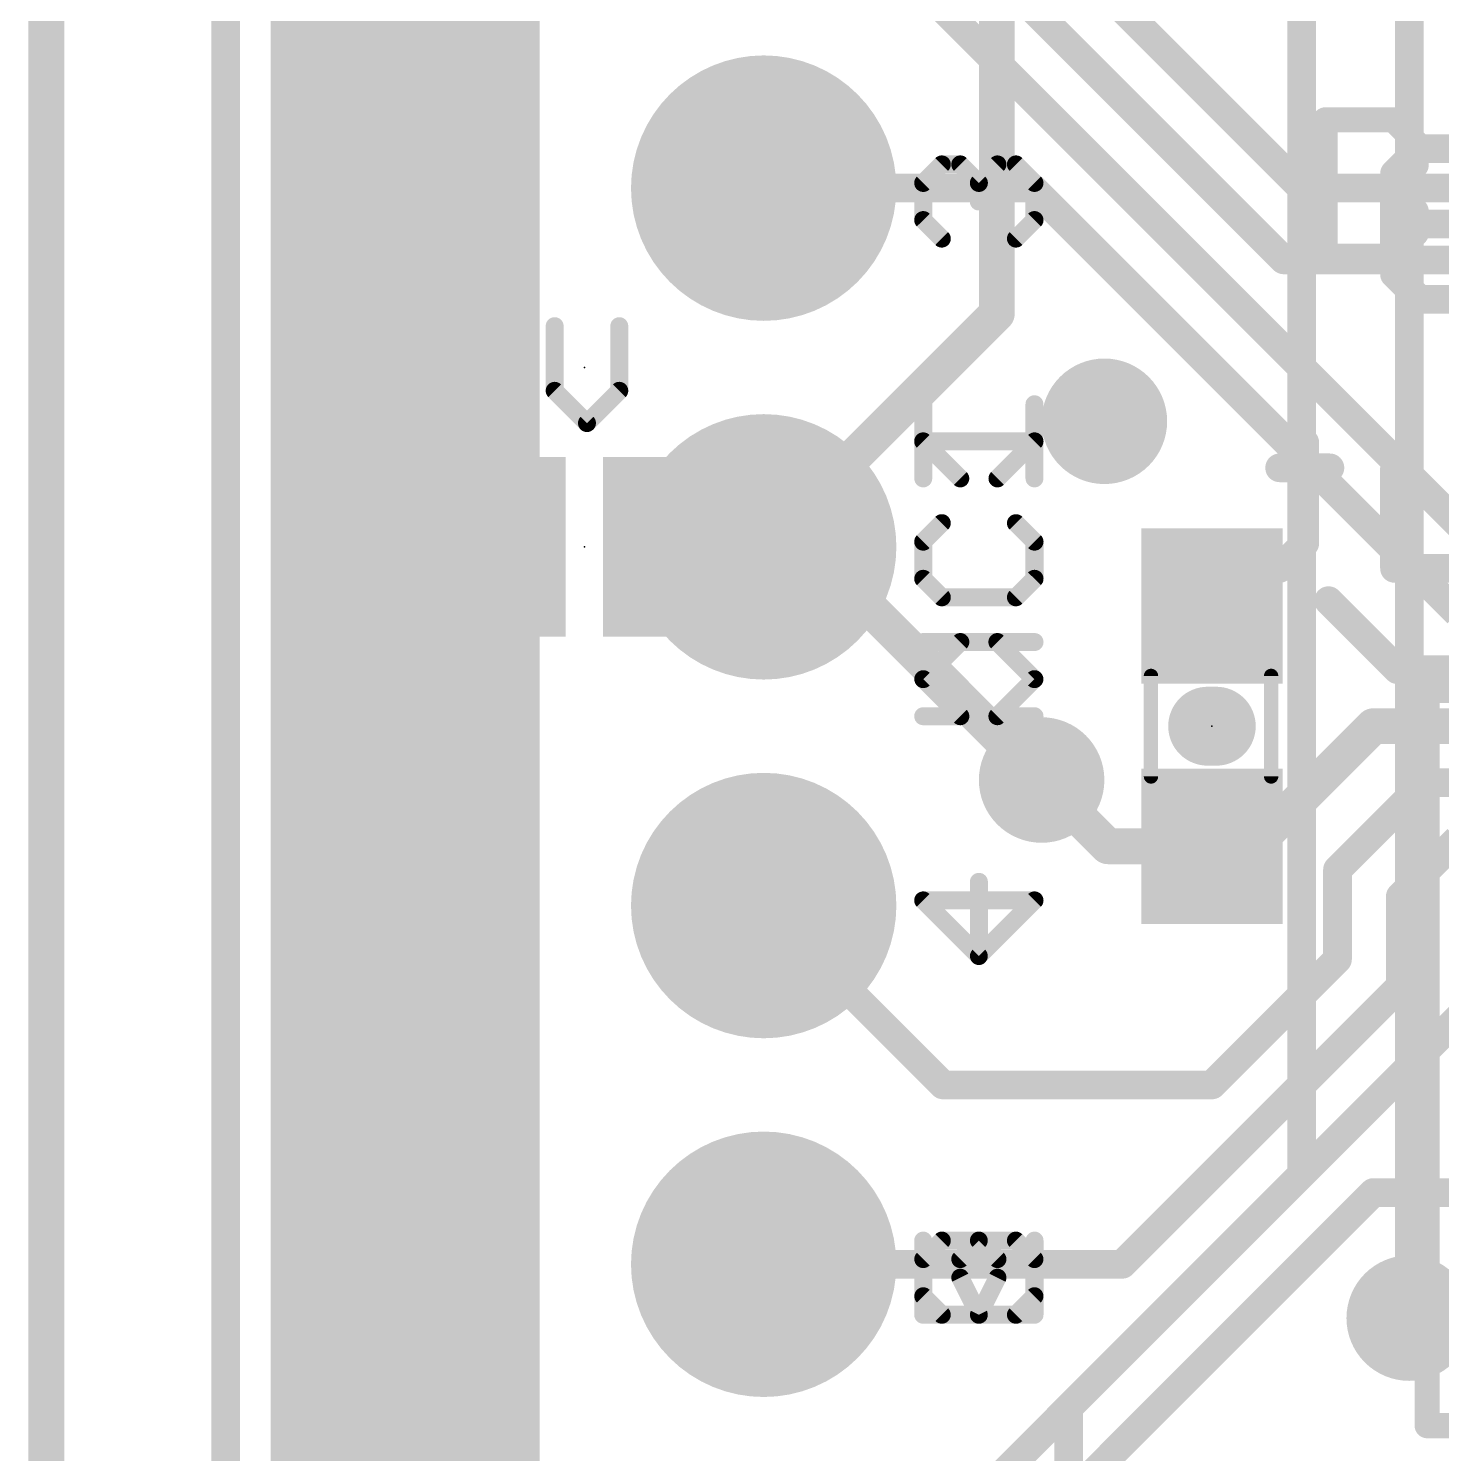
# Model space of a CAD drawing. Extents: x -33 to 74, y -18 to 36.
# Drawn here: x -0.13 to 9.88, y 10.09 to 20.18 of the extents above; entities that cross this region are included whole.
import ezdxf

# ---------------------------------------------------------------- set-up
doc = ezdxf.new("R2010")
doc.units = 0
for name, color, linetype in [('1', 12, 'CONTINUOUS'), ('16', 132, 'CONTINUOUS'), ('17', 110, 'CONTINUOUS'), ('18', 110, 'CONTINUOUS'), ('20', 53, 'CONTINUOUS'), ('21', 41, 'CONTINUOUS'), ('22', 40, 'CONTINUOUS'), ('23', 53, 'CONTINUOUS'), ('24', 53, 'CONTINUOUS'), ('51', 53, 'CONTINUOUS')]:
    doc.layers.add(name, color=color, linetype=linetype)

# ---------------------------------------------------------------- blocks, each defined once
blk = doc.blocks.new('RECT')
blk.add_solid([(-0.5, -0.5), (0.5, -0.5), (-0.5, 0.5), (0.5, 0.5)])
blk = doc.blocks.new('ROUNDP')
at = {"const_width": 0.5}
blk.add_lwpolyline([(0, -0.25, 1), (0, 0.25, 1), (0, -0.25)], format="xyb", dxfattribs=at)
blk = doc.blocks.new('ROUNDV')
at = {"const_width": 0.5}
blk.add_lwpolyline([(0, -0.25, 1), (0, 0.25, 1), (0, -0.25)], format="xyb", dxfattribs=at)

msp = doc.modelspace()

# ---------------------------------------------------------------- linework, layer by layer
at = {"layer": '1'}
for points, const_width in [([(0, 35.56), (0, 0)], 0.254), ([(2.54, 19.05), (2.54, 21.59)], 0.254), ([(10.23, 16.44), (5.08, 21.59)], 0.2032), ([(7.112, 20.828), (8.89, 19.05)], 0.2032), ([(6.604, 20.701), (8.763, 18.542)], 0.2032), ([(2.54, 16.51), (2.54, 19.05)], 0.254), ([(6.985, 19.05), (5.08, 19.05)], 0.2032), ([(9.995, 16.04), (6.985, 19.05)], 0.2032), ([(8.89, 19.05), (10.795, 19.05)], 0.2032), ([(8.763, 18.542), (10.6045, 18.542)], 0.2032), ([(2.54, 13.97), (2.54, 16.51)], 0.254), ([(5.3975, 16.51), (5.08, 16.51)], 0.254), ([(7.0485, 14.859), (5.3975, 16.51)], 0.254), ([(9.5695, 15.64), (9.0805, 16.129)], 0.2032), ([(9.5695, 15.64), (10.725, 15.64)], 0.2032), ([(9.398, 15.24), (8.548, 14.39)], 0.254), ([(10.16, 15.24), (9.398, 15.24)], 0.254), ([(7.5175, 14.39), (7.0485, 14.859)], 0.254), ([(9.76, 14.84), (9.144, 14.224)], 0.2032), ([(10.725, 14.84), (9.76, 14.84)], 0.2032), ([(9.995, 14.44), (9.5885, 14.0335)], 0.2032), ([(8.255, 14.39), (7.5175, 14.39)], 0.254), ([(8.255, 14.39), (8.548, 14.39)], 0.254), ([(9.144, 14.224), (9.144, 13.589)], 0.2032), ([(9.5885, 14.0335), (9.5885, 13.3985)], 0.2032), ([(2.54, 11.43), (2.54, 13.97)], 0.254), ([(5.08, 13.97), (6.35, 12.7)], 0.2032), ([(8.255, 12.7), (9.144, 13.589)], 0.2032), ([(9.5885, 13.3985), (7.62, 11.43)], 0.2032), ([(10.033, 13.208), (5.715, 8.89)], 0.2032), ([(6.35, 12.7), (8.255, 12.7)], 0.2032), ([(9.398, 11.938), (6.985, 9.525)], 0.2032), ([(10.668, 11.938), (9.398, 11.938)], 0.2032), ([(2.54, 8.89), (2.54, 11.43)], 0.254), ([(7.62, 11.43), (5.08, 11.43)], 0.2032), ([(10.541, 11.049), (9.652, 11.049)], 0.2032)]:
    msp.add_lwpolyline(points, dxfattribs=dict(at, const_width=const_width))
for points, const_width in [([(2.6035, 19.05, 1), (2.4765, 19.05)], 0.127), ([(2.4765, 19.05, 1), (2.6035, 19.05)], 0.127), ([(5.08, 19.1008, 1), (5.08, 18.9992)], 0.1016), ([(7.0209, 19.0859, 1), (6.9491, 19.0141)], 0.1016), ([(6.985, 18.9992, 1), (6.985, 19.1008)], 0.1016), ([(8.89, 19.1008, 1), (8.89, 18.9992)], 0.1016), ([(8.8541, 19.0141, 1), (8.9259, 19.0859)], 0.1016), ([(8.763, 18.5928, 1), (8.763, 18.4912)], 0.1016), ([(8.7271, 18.5061, 1), (8.7989, 18.5779)], 0.1016), ([(2.6035, 16.51, 1), (2.4765, 16.51)], 0.127), ([(2.4765, 16.51, 1), (2.6035, 16.51)], 0.127), ([(5.08, 16.5735, 1), (5.08, 16.4465)], 0.127), ([(5.4424, 16.5549, 1), (5.3526, 16.4651)], 0.127), ([(5.3975, 16.4465, 1), (5.3975, 16.5735)], 0.127), ([(9.1164, 16.1649, 1), (9.0446, 16.0931)], 0.1016), ([(9.5695, 15.6908, 1), (9.5695, 15.5892)], 0.1016), ([(9.5336, 15.6041, 1), (9.6054, 15.6759)], 0.1016), ([(9.398, 15.3035, 1), (9.398, 15.1765)], 0.127), ([(9.4429, 15.1951, 1), (9.3531, 15.2849)], 0.127), ([(7.0934, 14.9039, 1), (7.0036, 14.8141)], 0.127), ([(7.0036, 14.8141, 1), (7.0934, 14.9039)], 0.127), ([(9.76, 14.8908, 1), (9.76, 14.7892)], 0.1016), ([(9.7959, 14.8041, 1), (9.7241, 14.8759)], 0.1016), ([(7.5175, 14.4535, 1), (7.5175, 14.3265)], 0.127), ([(7.4726, 14.3451, 1), (7.5624, 14.4349)], 0.127), ([(8.255, 14.4535, 1), (8.255, 14.3265)], 0.127), ([(8.255, 14.3265, 1), (8.255, 14.4535)], 0.127), ([(8.5031, 14.4349, 1), (8.5929, 14.3451)], 0.127), ([(8.548, 14.3265, 1), (8.548, 14.4535)], 0.127), ([(9.1948, 14.224, 1), (9.0932, 14.224)], 0.1016), ([(9.1081, 14.2599, 1), (9.1799, 14.1881)], 0.1016), ([(9.6393, 14.0335, 1), (9.5377, 14.0335)], 0.1016), ([(2.6035, 13.97, 1), (2.4765, 13.97)], 0.127), ([(2.4765, 13.97, 1), (2.6035, 13.97)], 0.127), ([(5.1159, 14.0059, 1), (5.0441, 13.9341)], 0.1016), ([(9.5526, 14.0694, 1), (9.6244, 13.9976)], 0.1016), ([(9.0932, 13.589, 1), (9.1948, 13.589)], 0.1016), ([(9.1799, 13.5531, 1), (9.1081, 13.6249)], 0.1016), ([(9.5377, 13.3985, 1), (9.6393, 13.3985)], 0.1016), ([(9.6244, 13.3626, 1), (9.5526, 13.4344)], 0.1016), ([(6.35, 12.7508, 1), (6.35, 12.6492)], 0.1016), ([(6.3141, 12.6641, 1), (6.3859, 12.7359)], 0.1016), ([(8.2191, 12.7359, 1), (8.2909, 12.6641)], 0.1016), ([(8.255, 12.6492, 1), (8.255, 12.7508)], 0.1016), ([(9.398, 11.9888, 1), (9.398, 11.8872)], 0.1016), ([(9.4339, 11.9021, 1), (9.3621, 11.9739)], 0.1016), ([(2.6035, 11.43, 1), (2.4765, 11.43)], 0.127), ([(5.08, 11.4808, 1), (5.08, 11.3792)], 0.1016), ([(7.5841, 11.4659, 1), (7.6559, 11.3941)], 0.1016), ([(7.62, 11.3792, 1), (7.62, 11.4808)], 0.1016), ([(2.4765, 11.43, 1), (2.6035, 11.43)], 0.127), ([(9.652, 11.0998, 1), (9.652, 10.9982)], 0.1016)]:
    msp.add_lwpolyline(points, format="xyb", dxfattribs=dict(at, const_width=const_width))
at = {"layer": '16'}
for points, const_width in [([(0, 35.56), (0, 0)], 0.254), ([(6.731, 24.511), (6.731, 18.161)], 0.254), ([(8.89, 22.098), (8.89, 12.065)], 0.2032), ([(9.652, 11.049), (9.652, 21.717)], 0.2032), ([(6.731, 18.161), (5.08, 16.51)], 0.254), ([(3.36, 16.51), (2.54, 16.51)], 0.2032), ([(4.26, 16.51), (5.08, 16.51)], 0.2032), ([(8.89, 12.065), (7.239, 10.414)], 0.2032), ([(7.239, 10.414), (7.239, 5.461)], 0.2032)]:
    msp.add_lwpolyline(points, dxfattribs=dict(at, const_width=const_width))
for points, const_width in [([(6.7759, 18.1161, 1), (6.6861, 18.2059)], 0.127), ([(6.6675, 18.161, 1), (6.7945, 18.161)], 0.127), ([(2.54, 16.5608, 1), (2.54, 16.4592)], 0.1016), ([(3.36, 16.4592, 1), (3.36, 16.5608)], 0.1016), ([(4.26, 16.5608, 1), (4.26, 16.4592)], 0.1016), ([(5.0351, 16.5549, 1), (5.1249, 16.4651)], 0.127), ([(5.08, 16.4592, 1), (5.08, 16.5608)], 0.1016), ([(8.8392, 12.065, 1), (8.9408, 12.065)], 0.1016), ([(8.9259, 12.0291, 1), (8.8541, 12.1009)], 0.1016), ([(9.6012, 11.049, 1), (9.7028, 11.049)], 0.1016), ([(7.2898, 10.414, 1), (7.1882, 10.414)], 0.1016), ([(7.2031, 10.4499, 1), (7.2749, 10.3781)], 0.1016)]:
    msp.add_lwpolyline(points, format="xyb", dxfattribs=dict(at, const_width=const_width))
at = {"layer": '20', "const_width": 0.2032}
msp.add_lwpolyline([(1.27, 30.48), (1.27, 5.08)], dxfattribs=at)
at = {"layer": '21'}
for points, const_width in [([(2.54, 29.21), (2.54, 6.35)], 1.905), ([(9.0569, 18.5674), (9.0569, 19.5334)], 0.1778), ([(9.0569, 19.5334), (9.5399, 19.5334)], 0.1778), ([(9.5399, 19.5334), (9.7009, 19.3724)], 0.1778), ([(9.7009, 19.3724), (9.7009, 19.2114)], 0.1778), ([(6.2096, 19.0866), (6.341, 19.2179)], 0.127), ([(6.341, 19.2179), (6.4723, 19.2179)], 0.127), ([(6.4723, 19.2179), (6.6037, 19.0866)], 0.127), ([(6.6037, 19.0866), (6.735, 19.2179)], 0.127), ([(6.735, 19.2179), (6.8664, 19.2179)], 0.127), ([(6.8664, 19.2179), (6.9977, 19.0866)], 0.127), ([(9.7009, 19.2114), (9.5399, 19.0504)], 0.1778), ([(6.2096, 18.8239), (6.2096, 19.0866)], 0.127), ([(6.6037, 19.0866), (6.6037, 18.9552)], 0.127), ([(6.9977, 19.0866), (6.9977, 18.8239)], 0.127), ([(9.0569, 19.0504), (9.5399, 19.0504)], 0.1778), ([(9.5399, 19.0504), (9.7009, 18.8894)], 0.1778), ([(9.7009, 18.8894), (9.7009, 18.7284)], 0.1778), ([(6.341, 18.6925), (6.2096, 18.8239)], 0.127), ([(6.9977, 18.8239), (6.8664, 18.6925)], 0.127), ([(9.7009, 18.7284), (9.5399, 18.5674)], 0.1778), ([(9.5399, 18.5674), (9.0569, 18.5674)], 0.1778), ([(6.9977, 16.9945), (6.9977, 17.5199)], 0.127), ([(6.4723, 16.9945), (6.2096, 17.2572)], 0.127), ([(6.2096, 17.2572), (6.9977, 17.2572)], 0.127), ([(6.341, 16.6779), (6.2096, 16.5465)], 0.127), ([(6.9977, 16.5465), (6.8664, 16.6779)], 0.127), ([(6.2096, 16.5465), (6.2096, 16.2839)], 0.127), ([(6.9977, 16.2839), (6.9977, 16.5465)], 0.127), ([(6.2096, 16.2839), (6.341, 16.1525)], 0.127), ([(6.8664, 16.1525), (6.9977, 16.2839)], 0.127), ([(6.341, 16.1525), (6.8664, 16.1525)], 0.127), ([(6.735, 15.8359), (6.2096, 15.8359)], 0.127), ([(6.9977, 15.5732), (6.735, 15.8359)], 0.127), ([(6.735, 15.3106), (6.9977, 15.5732)], 0.127), ([(8.2245, 15.24), (8.2855, 15.24)], 0.5588), ([(6.2096, 15.3106), (6.735, 15.3106)], 0.127), ([(6.6037, 13.6125), (6.6037, 14.1379)], 0.127), ([(6.9977, 14.0066), (6.2096, 14.0066)], 0.127), ([(6.2096, 14.0066), (6.6037, 13.6125)], 0.127), ([(6.2096, 11.5979), (6.2096, 11.0725)], 0.127), ([(6.4723, 11.4665), (6.6037, 11.5979)], 0.127), ([(6.6037, 11.5979), (6.8664, 11.5979)], 0.127), ([(6.8664, 11.5979), (6.9977, 11.4665)], 0.127), ([(6.4723, 11.3352), (6.4723, 11.4665)], 0.127), ([(6.9977, 11.4665), (6.9977, 11.2039)], 0.127), ([(6.6037, 11.0725), (6.4723, 11.3352)], 0.127), ([(6.9977, 11.2039), (6.8664, 11.0725)], 0.127), ([(6.2096, 11.0725), (6.6037, 11.0725)], 0.127)]:
    msp.add_lwpolyline(points, dxfattribs=dict(at, const_width=const_width))
for points, const_width in [([(9.0569, 19.5779, 1), (9.0569, 19.489)], 0.0889), ([(9.1013, 19.5334, 1), (9.0124, 19.5334)], 0.0889), ([(9.5713, 19.5649, 1), (9.5085, 19.502)], 0.0889), ([(9.5399, 19.489, 1), (9.5399, 19.5779)], 0.0889), ([(9.7454, 19.3724, 1), (9.6565, 19.3724)], 0.0889), ([(9.6695, 19.341, 1), (9.7323, 19.4038)], 0.0889), ([(6.341, 19.2496, 1), (6.341, 19.1861)], 0.0635), ([(6.3634, 19.1954, 1), (6.3185, 19.2403)], 0.0635), ([(6.4948, 19.2403, 1), (6.4499, 19.1954)], 0.0635), ([(6.4723, 19.1861, 1), (6.4723, 19.2496)], 0.0635), ([(6.735, 19.2496, 1), (6.735, 19.1861)], 0.0635), ([(6.7575, 19.1954, 1), (6.7126, 19.2403)], 0.0635), ([(6.8888, 19.2403, 1), (6.8439, 19.1954)], 0.0635), ([(6.8664, 19.1861, 1), (6.8664, 19.2496)], 0.0635), ([(9.7323, 19.18, 1), (9.6695, 19.2428)], 0.0889), ([(9.6565, 19.2114, 1), (9.7454, 19.2114)], 0.0889), ([(6.2414, 19.0866, 1), (6.1779, 19.0866)], 0.0635), ([(6.1872, 19.109, 1), (6.2321, 19.0641)], 0.0635), ([(6.6354, 19.0866, 1), (6.5719, 19.0866)], 0.0635), ([(6.5812, 19.109, 1), (6.6261, 19.0641)], 0.0635), ([(6.5812, 19.0641, 1), (6.6261, 19.109)], 0.0635), ([(7.0294, 19.0866, 1), (6.966, 19.0866)], 0.0635), ([(6.9752, 19.0641, 1), (7.0202, 19.109)], 0.0635), ([(9.0569, 19.0949, 1), (9.0569, 19.006)], 0.0889), ([(9.5713, 19.0818, 1), (9.5085, 19.019)], 0.0889), ([(9.5085, 19.0818, 1), (9.5713, 19.019)], 0.0889), ([(9.5399, 19.006, 1), (9.5399, 19.0949)], 0.0889), ([(6.5719, 18.9552, 1), (6.6354, 18.9552)], 0.0635), ([(9.7454, 18.8894, 1), (9.6565, 18.8894)], 0.0889), ([(6.2321, 18.8463, 1), (6.1872, 18.8014)], 0.0635), ([(7.0202, 18.8014, 1), (6.9752, 18.8463)], 0.0635), ([(9.6695, 18.858, 1), (9.7323, 18.9208)], 0.0889), ([(6.1779, 18.8239, 1), (6.2414, 18.8239)], 0.0635), ([(6.966, 18.8239, 1), (7.0294, 18.8239)], 0.0635), ([(9.6565, 18.7284, 1), (9.7454, 18.7284)], 0.0889), ([(9.7323, 18.697, 1), (9.6695, 18.7598)], 0.0889), ([(6.3185, 18.6701, 1), (6.3634, 18.715)], 0.0635), ([(6.8439, 18.715, 1), (6.8888, 18.6701)], 0.0635), ([(9.0569, 18.6119, 1), (9.0569, 18.5229)], 0.0889), ([(9.0124, 18.5674, 1), (9.1013, 18.5674)], 0.0889), ([(9.5085, 18.5988, 1), (9.5713, 18.536)], 0.0889), ([(9.5399, 18.5229, 1), (9.5399, 18.6119)], 0.0889), ([(7.0294, 17.5199, 1), (6.966, 17.5199)], 0.0635), ([(6.2096, 17.2889, 1), (6.2096, 17.2254)], 0.0635), ([(6.2321, 17.2796, 1), (6.1872, 17.2347)], 0.0635), ([(6.9977, 17.2254, 1), (6.9977, 17.2889)], 0.0635), ([(6.4499, 16.972, 1), (6.4948, 17.0169)], 0.0635), ([(6.966, 16.9945, 1), (7.0294, 16.9945)], 0.0635), ([(6.3634, 16.6554, 1), (6.3185, 16.7003)], 0.0635), ([(6.8888, 16.7003, 1), (6.8439, 16.6554)], 0.0635), ([(6.2414, 16.5465, 1), (6.1779, 16.5465)], 0.0635), ([(6.1872, 16.569, 1), (6.2321, 16.5241)], 0.0635), ([(7.0294, 16.5465, 1), (6.966, 16.5465)], 0.0635), ([(6.9752, 16.5241, 1), (7.0202, 16.569)], 0.0635), ([(6.2321, 16.3063, 1), (6.1872, 16.2614)], 0.0635), ([(7.0202, 16.2614, 1), (6.9752, 16.3063)], 0.0635), ([(6.1779, 16.2839, 1), (6.2414, 16.2839)], 0.0635), ([(6.966, 16.2839, 1), (7.0294, 16.2839)], 0.0635), ([(6.341, 16.1843, 1), (6.341, 16.1208)], 0.0635), ([(6.3185, 16.1301, 1), (6.3634, 16.175)], 0.0635), ([(6.8439, 16.175, 1), (6.8888, 16.1301)], 0.0635), ([(6.8664, 16.1208, 1), (6.8664, 16.1843)], 0.0635), ([(6.2096, 15.8677, 1), (6.2096, 15.8042)], 0.0635), ([(6.7575, 15.8584, 1), (6.7126, 15.8135)], 0.0635), ([(6.735, 15.8042, 1), (6.735, 15.8677)], 0.0635), ([(7.0202, 15.5508, 1), (6.9752, 15.5957)], 0.0635), ([(6.9752, 15.5508, 1), (7.0202, 15.5957)], 0.0635), ([(8.2245, 15.3797, 1), (8.2245, 15.1003)], 0.2794), ([(8.2855, 15.1003, 1), (8.2855, 15.3797)], 0.2794), ([(6.2096, 15.3423, 1), (6.2096, 15.2788)], 0.0635), ([(6.7126, 15.333, 1), (6.7575, 15.2881)], 0.0635), ([(6.735, 15.2788, 1), (6.735, 15.3423)], 0.0635), ([(6.6354, 14.1379, 1), (6.5719, 14.1379)], 0.0635), ([(6.2096, 14.0383, 1), (6.2096, 13.9748)], 0.0635), ([(6.2321, 14.029, 1), (6.1872, 13.9841)], 0.0635), ([(6.9977, 13.9748, 1), (6.9977, 14.0383)], 0.0635), ([(6.5719, 13.6125, 1), (6.6354, 13.6125)], 0.0635), ([(6.5812, 13.5901, 1), (6.6261, 13.635)], 0.0635), ([(6.2414, 11.5979, 1), (6.1779, 11.5979)], 0.0635), ([(6.6037, 11.6296, 1), (6.6037, 11.5661)], 0.0635), ([(6.6261, 11.5754, 1), (6.5812, 11.6203)], 0.0635), ([(6.8888, 11.6203, 1), (6.8439, 11.5754)], 0.0635), ([(6.8664, 11.5661, 1), (6.8664, 11.6296)], 0.0635), ([(6.5041, 11.4665, 1), (6.4406, 11.4665)], 0.0635), ([(6.4499, 11.489, 1), (6.4948, 11.4441)], 0.0635), ([(7.0294, 11.4665, 1), (6.966, 11.4665)], 0.0635), ([(6.9752, 11.4441, 1), (7.0202, 11.489)], 0.0635), ([(6.5007, 11.3494, 1), (6.4439, 11.321)], 0.0635), ([(6.4406, 11.3352, 1), (6.5041, 11.3352)], 0.0635), ([(6.966, 11.2039, 1), (7.0294, 11.2039)], 0.0635), ([(7.0202, 11.1814, 1), (6.9752, 11.2263)], 0.0635), ([(6.2096, 11.1043, 1), (6.2096, 11.0408)], 0.0635), ([(6.1779, 11.0725, 1), (6.2414, 11.0725)], 0.0635), ([(6.5753, 11.0583, 1), (6.6321, 11.0867)], 0.0635), ([(6.6037, 11.0408, 1), (6.6037, 11.1043)], 0.0635), ([(6.8439, 11.095, 1), (6.8888, 11.0501)], 0.0635)]:
    msp.add_lwpolyline(points, format="xyb", dxfattribs=dict(at, const_width=const_width))
at = {"layer": '22'}
for points, const_width in [([(2.54, 29.21), (2.54, 6.35)], 1.905), ([(9.5478, 19.1524), (9.7258, 19.3303)], 0.2032), ([(9.7258, 19.3303), (10.0817, 19.3303)], 0.2032), ([(6.3416, 19.2179), (6.2103, 19.0866)], 0.127), ([(6.473, 19.2179), (6.3416, 19.2179)], 0.127), ([(6.6043, 19.0866), (6.473, 19.2179)], 0.127), ([(6.7357, 19.2179), (6.6043, 19.0866)], 0.127), ([(6.867, 19.2179), (6.7357, 19.2179)], 0.127), ([(6.9984, 19.0866), (6.867, 19.2179)], 0.127), ([(9.5478, 18.4406), (9.5478, 19.1524)], 0.2032), ([(6.2103, 19.0866), (6.2103, 18.8239)], 0.127), ([(6.6043, 19.0866), (6.6043, 18.9552)], 0.127), ([(6.9984, 18.8239), (6.9984, 19.0866)], 0.127), ([(6.2103, 18.8239), (6.3416, 18.6925)], 0.127), ([(6.867, 18.6925), (6.9984, 18.8239)], 0.127), ([(10.0817, 18.7965), (9.5478, 18.7965)], 0.2032), ([(9.7258, 18.2626), (9.5478, 18.4406)], 0.2032), ([(10.0817, 18.2626), (9.7258, 18.2626)], 0.2032), ([(3.5996, 17.6151), (3.5996, 18.0727)], 0.127), ([(4.0572, 18.0727), (4.0572, 17.6151)], 0.127), ([(3.8284, 17.3863), (3.5996, 17.6151)], 0.127), ([(4.0572, 17.6151), (3.8284, 17.3863)], 0.127), ([(6.2103, 16.9945), (6.2103, 17.5199)], 0.127), ([(6.9984, 17.2572), (6.2103, 17.2572)], 0.127), ([(6.7357, 16.9945), (6.9984, 17.2572)], 0.127), ([(8.9123, 17.2474), (8.9123, 16.5356)], 0.2032), ([(9.0902, 17.0694), (8.7343, 17.0694)], 0.2032), ([(9.5478, 16.3576), (9.5478, 17.0694)], 0.2032), ([(6.2103, 16.5465), (6.3416, 16.6779)], 0.127), ([(6.867, 16.6779), (6.9984, 16.5465)], 0.127), ([(6.2103, 16.2839), (6.2103, 16.5465)], 0.127), ([(6.9984, 16.5465), (6.9984, 16.2839)], 0.127), ([(8.9123, 16.5356), (8.7343, 16.3576)], 0.2032), ([(10.0817, 16.3576), (9.5478, 16.3576)], 0.2032), ([(6.3416, 16.1525), (6.2103, 16.2839)], 0.127), ([(6.9984, 16.2839), (6.867, 16.1525)], 0.127), ([(6.867, 16.1525), (6.3416, 16.1525)], 0.127), ([(6.2103, 15.5732), (6.473, 15.8359)], 0.127), ([(6.473, 15.8359), (6.9984, 15.8359)], 0.127), ([(6.473, 15.3106), (6.2103, 15.5732)], 0.127), ([(9.779, 10.287), (9.779, 15.494)], 0.1778), ([(9.779, 15.494), (11.938, 15.494)], 0.1778), ([(6.9984, 15.3106), (6.473, 15.3106)], 0.127), ([(6.6043, 13.6125), (6.6043, 14.1379)], 0.127), ([(6.2103, 14.0066), (6.9984, 14.0066)], 0.127), ([(6.9984, 14.0066), (6.6043, 13.6125)], 0.127), ([(6.3416, 11.5979), (6.2103, 11.4666)], 0.127), ([(6.6043, 11.5979), (6.3416, 11.5979)], 0.127), ([(6.7357, 11.4666), (6.6043, 11.5979)], 0.127), ([(6.9984, 11.5979), (6.9984, 11.0725)], 0.127), ([(6.2103, 11.4666), (6.2103, 11.2039)], 0.127), ([(6.7357, 11.3352), (6.7357, 11.4666)], 0.127), ([(6.6043, 11.0725), (6.7357, 11.3352)], 0.127), ([(6.2103, 11.2039), (6.3416, 11.0725)], 0.127), ([(6.9984, 11.0725), (6.6043, 11.0725)], 0.127), ([(15.748, 10.287), (9.779, 10.287)], 0.1778)]:
    msp.add_lwpolyline(points, dxfattribs=dict(at, const_width=const_width))
for points, const_width in [([(9.7258, 19.3811, 1), (9.7258, 19.2795)], 0.1016), ([(9.7617, 19.2944, 1), (9.6898, 19.3662)], 0.1016), ([(6.3416, 19.2496, 1), (6.3416, 19.1862)], 0.0635), ([(6.3641, 19.1954, 1), (6.3192, 19.2404)], 0.0635), ([(6.4954, 19.2404, 1), (6.4505, 19.1954)], 0.0635), ([(6.473, 19.1862, 1), (6.473, 19.2496)], 0.0635), ([(6.7357, 19.2496, 1), (6.7357, 19.1862)], 0.0635), ([(6.7581, 19.1954, 1), (6.7132, 19.2404)], 0.0635), ([(6.8895, 19.2404, 1), (6.8446, 19.1954)], 0.0635), ([(6.867, 19.1862, 1), (6.867, 19.2496)], 0.0635), ([(9.5986, 19.1524, 1), (9.497, 19.1524)], 0.1016), ([(9.5119, 19.1883, 1), (9.5837, 19.1164)], 0.1016), ([(6.1878, 19.109, 1), (6.2328, 19.0641)], 0.0635), ([(6.242, 19.0866, 1), (6.1786, 19.0866)], 0.0635), ([(6.6361, 19.0866, 1), (6.5726, 19.0866)], 0.0635), ([(6.5819, 19.109, 1), (6.6268, 19.0641)], 0.0635), ([(6.5819, 19.0641, 1), (6.6268, 19.109)], 0.0635), ([(7.0301, 19.0866, 1), (6.9666, 19.0866)], 0.0635), ([(6.9759, 19.0641, 1), (7.0208, 19.109)], 0.0635), ([(6.5726, 18.9552, 1), (6.6361, 18.9552)], 0.0635), ([(6.2328, 18.8463, 1), (6.1878, 18.8014)], 0.0635), ([(7.0208, 18.8014, 1), (6.9759, 18.8463)], 0.0635), ([(9.5478, 18.8473, 1), (9.5478, 18.7457)], 0.1016), ([(6.1786, 18.8239, 1), (6.242, 18.8239)], 0.0635), ([(6.9666, 18.8239, 1), (7.0301, 18.8239)], 0.0635), ([(6.3192, 18.6701, 1), (6.3641, 18.715)], 0.0635), ([(6.8446, 18.715, 1), (6.8895, 18.6701)], 0.0635), ([(9.5837, 18.4765, 1), (9.5119, 18.4046)], 0.1016), ([(9.497, 18.4406, 1), (9.5986, 18.4406)], 0.1016), ([(9.7258, 18.3134, 1), (9.7258, 18.2118)], 0.1016), ([(9.6898, 18.2267, 1), (9.7617, 18.2985)], 0.1016), ([(3.6314, 18.0727, 1), (3.5679, 18.0727)], 0.0635), ([(4.089, 18.0727, 1), (4.0255, 18.0727)], 0.0635), ([(3.6221, 17.6375, 1), (3.5772, 17.5926)], 0.0635), ([(4.0797, 17.5926, 1), (4.0348, 17.6375)], 0.0635), ([(3.5679, 17.6151, 1), (3.6314, 17.6151)], 0.0635), ([(4.0255, 17.6151, 1), (4.089, 17.6151)], 0.0635), ([(6.242, 17.5199, 1), (6.1786, 17.5199)], 0.0635), ([(3.806, 17.4088, 1), (3.8509, 17.3638)], 0.0635), ([(3.806, 17.3638, 1), (3.8509, 17.4088)], 0.0635), ([(6.2103, 17.2889, 1), (6.2103, 17.2254)], 0.0635), ([(7.0208, 17.2347, 1), (6.9759, 17.2796)], 0.0635), ([(6.9984, 17.2254, 1), (6.9984, 17.2889)], 0.0635), ([(8.9631, 17.2474, 1), (8.8615, 17.2474)], 0.1016), ([(8.7343, 17.1202, 1), (8.7343, 17.0186)], 0.1016), ([(9.0902, 17.0186, 1), (9.0902, 17.1202)], 0.1016), ([(9.5986, 17.0694, 1), (9.497, 17.0694)], 0.1016), ([(6.1786, 16.9945, 1), (6.242, 16.9945)], 0.0635), ([(6.7132, 17.0169, 1), (6.7581, 16.972)], 0.0635), ([(6.3641, 16.6554, 1), (6.3192, 16.7003)], 0.0635), ([(6.8895, 16.7003, 1), (6.8446, 16.6554)], 0.0635), ([(6.1878, 16.569, 1), (6.2328, 16.5241)], 0.0635), ([(6.242, 16.5465, 1), (6.1786, 16.5465)], 0.0635), ([(7.0301, 16.5465, 1), (6.9666, 16.5465)], 0.0635), ([(6.9759, 16.5241, 1), (7.0208, 16.569)], 0.0635), ([(8.8615, 16.5356, 1), (8.9631, 16.5356)], 0.1016), ([(8.9482, 16.4996, 1), (8.8763, 16.5715)], 0.1016), ([(9.5478, 16.4084, 1), (9.5478, 16.3068)], 0.1016), ([(6.2328, 16.3063, 1), (6.1878, 16.2614)], 0.0635), ([(7.0208, 16.2614, 1), (6.9759, 16.3063)], 0.0635), ([(8.6984, 16.3935, 1), (8.7702, 16.3217)], 0.1016), ([(9.497, 16.3576, 1), (9.5986, 16.3576)], 0.1016), ([(6.1786, 16.2839, 1), (6.242, 16.2839)], 0.0635), ([(6.9666, 16.2839, 1), (7.0301, 16.2839)], 0.0635), ([(6.3416, 16.1843, 1), (6.3416, 16.1208)], 0.0635), ([(6.3192, 16.1301, 1), (6.3641, 16.175)], 0.0635), ([(6.8446, 16.175, 1), (6.8895, 16.1301)], 0.0635), ([(6.867, 16.1208, 1), (6.867, 16.1843)], 0.0635), ([(6.473, 15.8677, 1), (6.473, 15.8042)], 0.0635), ([(6.4954, 15.8135, 1), (6.4505, 15.8584)], 0.0635), ([(6.9984, 15.8042, 1), (6.9984, 15.8677)], 0.0635), ([(6.2328, 15.5957, 1), (6.1878, 15.5508)], 0.0635), ([(6.1878, 15.5957, 1), (6.2328, 15.5508)], 0.0635), ([(9.779, 15.5385, 1), (9.779, 15.4496)], 0.0889), ([(9.8234, 15.494, 1), (9.7346, 15.494)], 0.0889), ([(6.473, 15.3423, 1), (6.473, 15.2788)], 0.0635), ([(6.4505, 15.2881, 1), (6.4954, 15.333)], 0.0635), ([(6.9984, 15.2788, 1), (6.9984, 15.3423)], 0.0635), ([(6.6361, 14.1379, 1), (6.5726, 14.1379)], 0.0635), ([(6.2103, 14.0383, 1), (6.2103, 13.9748)], 0.0635), ([(7.0208, 13.9841, 1), (6.9759, 14.029)], 0.0635), ([(6.9984, 13.9748, 1), (6.9984, 14.0383)], 0.0635), ([(6.5819, 13.635, 1), (6.6268, 13.5901)], 0.0635), ([(6.5726, 13.6125, 1), (6.6361, 13.6125)], 0.0635), ([(6.3416, 11.6297, 1), (6.3416, 11.5662)], 0.0635), ([(6.3641, 11.5754, 1), (6.3192, 11.6204)], 0.0635), ([(6.6268, 11.6204, 1), (6.5819, 11.5754)], 0.0635), ([(6.6043, 11.5662, 1), (6.6043, 11.6297)], 0.0635), ([(7.0301, 11.5979, 1), (6.9666, 11.5979)], 0.0635), ([(6.1878, 11.489, 1), (6.2328, 11.4441)], 0.0635), ([(6.242, 11.4666, 1), (6.1786, 11.4666)], 0.0635), ([(6.7674, 11.4666, 1), (6.7039, 11.4666)], 0.0635), ([(6.7132, 11.4441, 1), (6.7581, 11.489)], 0.0635), ([(6.7039, 11.3352, 1), (6.7674, 11.3352)], 0.0635), ([(6.7641, 11.321, 1), (6.7073, 11.3494)], 0.0635), ([(6.2328, 11.2263, 1), (6.1878, 11.1814)], 0.0635), ([(6.1786, 11.2039, 1), (6.242, 11.2039)], 0.0635), ([(6.3192, 11.0501, 1), (6.3641, 11.095)], 0.0635), ([(6.6043, 11.1043, 1), (6.6043, 11.0408)], 0.0635), ([(6.5759, 11.0867, 1), (6.6327, 11.0583)], 0.0635), ([(6.9666, 11.0725, 1), (7.0301, 11.0725)], 0.0635), ([(6.9984, 11.0408, 1), (6.9984, 11.1043)], 0.0635), ([(9.779, 10.3315, 1), (9.779, 10.2426)], 0.0889), ([(9.7346, 10.287, 1), (9.8234, 10.287)], 0.0889)]:
    msp.add_lwpolyline(points, format="xyb", dxfattribs=dict(at, const_width=const_width))
at = {"layer": '23'}
for p in [(3.81, 17.78), (8.255, 15.24)]:
    msp.add_point(p, dxfattribs=at)
at = {"layer": '24'}
msp.add_point((3.81, 16.51), dxfattribs=at)
at = {"layer": '51', "const_width": 0.1016}
for points in [[(7.823, 14.884), (7.823, 15.596)], [(8.674, 14.884), (8.674, 15.596)]]:
    msp.add_lwpolyline(points, dxfattribs=at)
at = {"layer": '51', "const_width": 0.0508}
for points in [[(7.8484, 15.596, 1), (7.7976, 15.596)], [(8.6994, 15.596, 1), (8.6486, 15.596)], [(7.7976, 14.884, 1), (7.8484, 14.884)], [(8.6486, 14.884, 1), (8.6994, 14.884)]]:
    msp.add_lwpolyline(points, format="xyb", dxfattribs=at)

# ---------------------------------------------------------------- block references
at = {"layer": '1', "xscale": 1.1, "rotation": 90}
for p in [(8.255, 16.09), (8.255, 14.39)]:
    msp.add_blockref('RECT', p, dxfattribs=at)
at = {"layer": '16', "xscale": 0.635, "yscale": 1.27}
for p in [(3.36, 16.51), (4.26, 16.51)]:
    msp.add_blockref('RECT', p, dxfattribs=at)
at = {"layer": '17', "xscale": 1.8796, "yscale": 1.8796, "rotation": 270}
for p in [(2.54, 19.05), (2.54, 19.05), (5.08, 19.05), (5.08, 19.05), (2.54, 16.51), (2.54, 16.51), (5.08, 16.51), (5.08, 16.51), (2.54, 13.97), (2.54, 13.97), (5.08, 13.97), (5.08, 13.97), (2.54, 11.43), (2.54, 11.43), (5.08, 11.43), (5.08, 11.43)]:
    msp.add_blockref('ROUNDP', p, dxfattribs=at)
at = {"layer": '18', "xscale": 0.889, "yscale": 0.889}
for p in [(7.493, 17.399), (7.493, 17.399), (7.0485, 14.859), (7.0485, 14.859), (9.652, 11.049), (9.652, 11.049)]:
    msp.add_blockref('ROUNDV', p, dxfattribs=at)
at = {"layer": '51'}
for p, xscale, yscale, rotation in [((2.54, 19.05), 0.508, 0.508, 270), ((5.08, 19.05), 0.508, 0.508, 270), ((2.54, 16.51), 0.508, 0.508, 270), ((5.08, 16.51), 0.508, 0.508, 270), ((8.2499, 15.8203), 0.5001, 0.95, 90), ((8.2499, 14.6519), 0.5001, 0.95, 90), ((2.54, 13.97), 0.508, 0.508, 270), ((5.08, 13.97), 0.508, 0.508, 270), ((2.54, 11.43), 0.508, 0.508, 270), ((5.08, 11.43), 0.508, 0.508, 270)]:
    msp.add_blockref('RECT', p, dxfattribs=dict(at, xscale=xscale, yscale=yscale, rotation=rotation))

doc.saveas('drawing.dxf')
